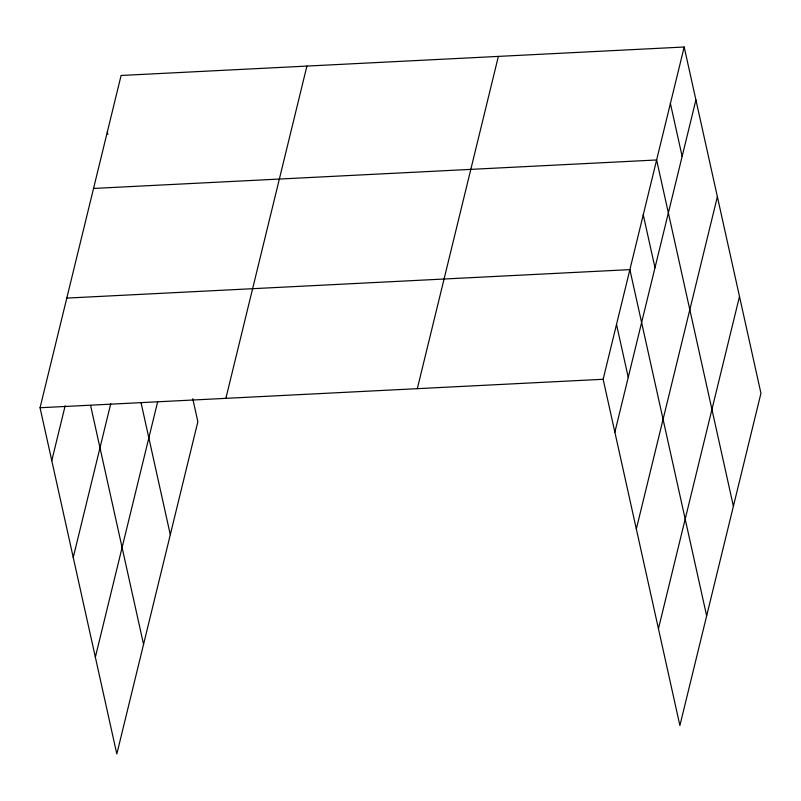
<?xml version="1.0" encoding="UTF-8"?>
<svg xmlns="http://www.w3.org/2000/svg" width="801" height="801" viewBox="0 0 801 801"><rect width="100%" height="100%" fill="white"/><g stroke="black" fill="none" stroke-linecap="round" stroke-linejoin="round"><path stroke-width="1.2" d="M192.761 398.738L197.857 421.726L116.816 753.991L40.05 407.739L121.101 75.474L684.184 47.009L760.95 393.261L679.899 725.526L603.143 379.274L684.184 47.009M51.775 460.645L65.151 405.817M73.241 557.446L110.738 403.704M95.349 657.19L157.637 401.842M225.872 398.347L306.913 66.082M417.321 388.665L498.372 56.4M614.868 432.18L695.919 99.915M636.334 528.98L717.376 196.716M658.442 628.725L739.493 296.46M93.537 188.445L656.63 159.98L733.396 506.232M66.793 298.092L629.886 269.627L706.652 615.879M40.05 407.739L603.143 379.274M670.407 103.489L682.142 156.405M643.253 214.798L654.988 267.714M616.51 324.445L628.244 377.361M107.324 131.955L107.855 134.358M141.026 402.623L170.303 534.698M90.593 405.446L143.559 644.344"/></g></svg>
